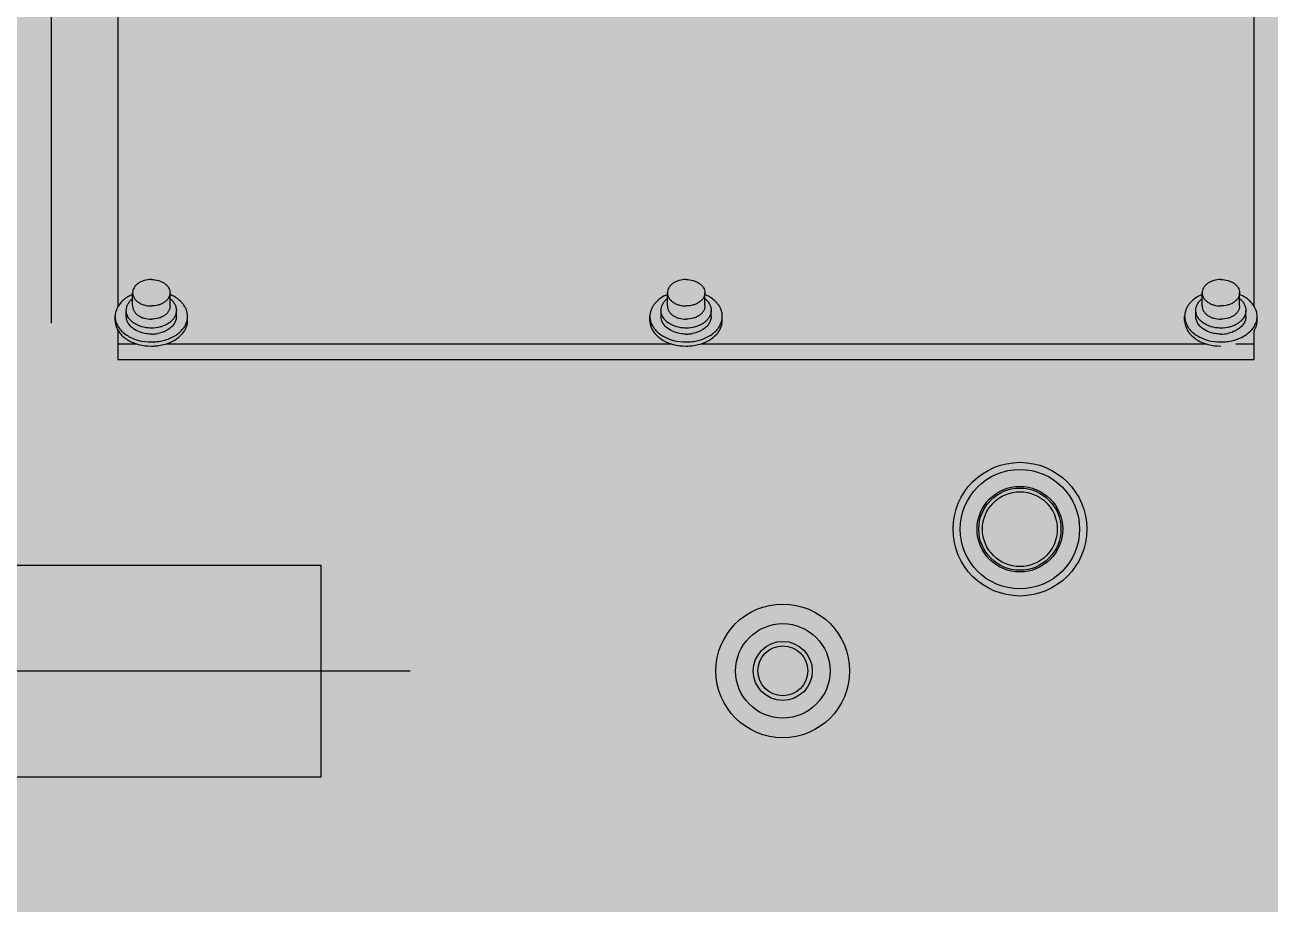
# Model space of a CAD drawing. Extents: x -18489 to 27370, y -8745 to 11880.
# Drawn here: x -16839.76 to -16804.31, y 1582.52 to 1607.55 of the extents above; entities that cross this region are included whole.
import ezdxf

# ---------------------------------------------------------------- set-up
doc = ezdxf.new("R2010")
doc.units = 0
doc.header["$LTSCALE"] = 100
for name, color, linetype in [('188K-SM-03-F10-MECH-EQ-Y2257103$0$0 Xref', 8, 'Continuous'), ('188K-SM-03-F10-MECH-EQ-Y2257103$0$M-EQU-FOUNDATION', 8, 'Continuous'), ('188K-SM-03-F10-MECH-EQ-Y2257103$0$Micron CUP L10 HVAC EQU$0$M-MECH-EQU', 136, 'Continuous'), ('188K-SM-03-F10-MECH-EQ-Y2257103$0$Micron CUP L10 HVAC EQU$0$M-PHASE1 AREA', 252, 'Continuous')]:
    doc.layers.add(name, color=color, linetype=linetype)
pattern_1 = [(50, (4473.52, 709.2), (54.6554, -4.78173), [5.715, -62.865]), (355, (4473.52, 709.2), (-10.57303, 57.31705), [4.572, -50.29218]), (100.45144, (4478.076, 708.8), (44.08237, 52.53533), [4.857, -53.42707]), (46.1842, (4473.52, 724.44), (81.32371, -12.6127), [8.5725, -94.2975]), (96.63556, (4480.3, 723.39), (71.22124, 74.22784), [7.2855, -80.14068]), (351.18415, (4473.52, 724.44), (71.22124, 74.22784), [6.858, -75.43792]), (21, (4481.14, 720.63), (45.48432, -30.67956), [5.715, -62.865]), (326, (4481.14, 720.63), (18.54061, 55.25639), [4.572, -50.292]), (71.45144, (4484.93, 718.07), (64.02493, 24.57683), [4.857, -53.42698]), (37.5, (4473.521, 709.2), (0.926581, 25.366512), [0, -49.6824, 0, -51.054, 0, -50.4825]), (7.5, (4473.52, 709.2), (20.0459, 30.054172), [0, -29.1084, 0, -48.5394, 0, -19.2405]), (327.5, (4456.529, 709.2), (40.677179, -1.718623), [0, -19.05, 0, -59.436, 0, -78.867]), (317.5, (4448.91, 709.2), (44.438754, 7.62795), [0, -24.765, 0, -39.4716, 0, -56.007])]

# ---------------------------------------------------------------- blocks, each defined once
blk = doc.blocks.new('188K-SM-03-F10-MECH-EQ-Y2257103$0$Micron CUP L10 HVAC EQU$0$A$C0c53ceb0')
at = {"layer": '188K-SM-03-F10-MECH-EQ-Y2257103$0$Micron CUP L10 HVAC EQU$0$M-PHASE1 AREA'}
for p, q in [((-6958.62096, 7015.24681), (-6958.62096, 6816.44824)), ((-6939.591, 7011.76126), (-6939.591, 6821.09999)), ((-6616.0818, 6821.09999), (-6616.0818, 7011.76126)), ((-6935.40442, 6821.29523), (-6935.40442, 6825.06297)), ((-6924.74764, 6821.29523), (-6924.74764, 6825.06297)), ((-6783.16479, 6821.29523), (-6783.16479, 6825.06297)), ((-6772.50802, 6821.29523), (-6772.50802, 6825.06297)), ((-6630.92517, 6821.29523), (-6630.92517, 6825.06297)), ((-6620.26839, 6821.29523), (-6620.26839, 6825.06297)), ((-6940.38392, 6817.16866), (-6940.38392, 6818.33486)), ((-6937.20592, 6818.33486), (-6937.20592, 6820.03932)), ((-6922.94614, 6818.33486), (-6922.94614, 6820.03932)), ((-6919.76814, 6817.16866), (-6919.76814, 6818.33486)), ((-6788.1443, 6817.16866), (-6788.1443, 6818.33486)), ((-6784.96629, 6818.33486), (-6784.96629, 6820.03932)), ((-6770.70651, 6818.33486), (-6770.70651, 6820.03932)), ((-6767.52851, 6817.16866), (-6767.52851, 6818.33486)), ((-6635.90467, 6817.16866), (-6635.90467, 6818.33486)), ((-6632.72667, 6818.33486), (-6632.72667, 6820.03932)), ((-6618.46689, 6818.33486), (-6618.46689, 6820.03932)), ((-6615.28889, 6817.16866), (-6615.28889, 6818.33486)), ((-6939.591, 6814.40353), (-6939.591, 6806.04486)), ((-6616.0818, 6806.04486), (-6616.0818, 6814.40353)), ((-6939.591, 6810.53026), (-6934.32665, 6810.53026)), ((-6925.8254, 6810.53026), (-6782.08703, 6810.53026)), ((-6773.58578, 6810.53026), (-6629.8474, 6810.53026)), ((-6621.34616, 6810.53026), (-6616.0818, 6810.53026)), ((-6939.591, 6806.04486), (-6616.0818, 6806.04486)), ((-6983.23339, 6747.54639), (-6881.73614, 6747.54639)), ((-6881.73614, 6687.28241), (-6881.73614, 6747.54639)), ((-8502.13966, 6717.4144), (-6856.36183, 6717.4144)), ((-6983.23339, 6687.28241), (-6881.73614, 6687.28241))]:
    blk.add_line(p, q, dxfattribs=at)
for centre, radius in [((-6682.8135, 6757.7568), 19.02995), ((-6682.8135, 6757.7568), 17.00009), ((-6682.8135, 6757.7568), 12.17917), ((-6682.8135, 6757.7568), 11.69708), ((-6682.8135, 6757.7568), 10.65677), ((-6750.30641, 6717.4133), 19.02995), ((-6750.30641, 6717.4133), 13.44783), ((-6750.30641, 6717.4133), 8.39855), ((-6750.30641, 6717.4133), 7.07914)]:
    blk.add_circle(centre, radius, dxfattribs=at)
for centre, radius, start, end in [((-6932.00504, 6821.01953), 5.50374, 222.7749544, 226.8486984), ((-6931.65624, 6821.40054), 6.02027, 226.9069085, 232.4938278), ((-6779.76542, 6821.01953), 5.50374, 222.7749544, 226.8486984), ((-6779.41661, 6821.40054), 6.02027, 226.9069085, 232.4938278), ((-6627.11955, 6821.47296), 6.11268, 229.0033146, 232.4800237), ((-6624.03501, 6821.42525), 6.05109, 307.5022766, 311.014385), ((-6930.07479, 6823.32365), 10.03038, 269.9929258, 276.1678883), ((-6930.05773, 6823.15526), 9.86114, 276.1744783, 277.1800614), ((-6930.0406, 6823.02754), 9.73227, 277.1739976, 280.0449696), ((-6928.60179, 6821.53513), 6.19155, 307.5258068, 308.9357053), ((-6777.83517, 6823.32365), 10.03038, 269.9929258, 276.1678883), ((-6777.81811, 6823.15526), 9.86114, 276.1744783, 277.1800614), ((-6777.80098, 6823.02754), 9.73227, 277.1739976, 280.0449696), ((-6776.36216, 6821.53513), 6.19155, 307.5258068, 308.9357053), ((-6625.5838, 6823.14751), 9.85425, 269.9245055, 281.54312)]:
    blk.add_arc(centre, radius, start, end, dxfattribs=at)
for points, knots in [([(-6930.07603, 6828.83071), (-6930.76241, 6828.83071), (-6931.78604, 6828.69257), (-6933.03162, 6828.22677), (-6933.84355, 6827.76134), (-6934.51454, 6827.19121), (-6935.01846, 6826.53513), (-6935.33261, 6825.81666), (-6935.4044, 6825.31035), (-6935.4044, 6825.06297)], [0, 0, 0, 0, 0.286788988, 0.423950674, 0.553971236, 0.675795026, 0.789521273, 0.896637404, 1, 1, 1, 1]), ([(-6930.07603, 6828.83071), (-6929.38965, 6828.83071), (-6928.36602, 6828.69257), (-6927.12044, 6828.22677), (-6926.30851, 6827.76134), (-6925.63752, 6827.19121), (-6925.1336, 6826.53513), (-6924.81945, 6825.81666), (-6924.74766, 6825.31035), (-6924.74766, 6825.06297)], [0, 0, 0, 0, 0.286788988, 0.423950674, 0.553971236, 0.675795026, 0.789521273, 0.896637404, 1, 1, 1, 1]), ([(-6777.8364, 6828.83071), (-6778.52279, 6828.83071), (-6779.54642, 6828.69257), (-6780.792, 6828.22677), (-6781.60392, 6827.76134), (-6782.27491, 6827.19121), (-6782.77883, 6826.53513), (-6783.09298, 6825.81666), (-6783.16477, 6825.31035), (-6783.16477, 6825.06297)], [0, 0, 0, 0, 0.286788988, 0.423950674, 0.553971236, 0.675795026, 0.789521273, 0.896637404, 1, 1, 1, 1]), ([(-6777.8364, 6828.83071), (-6777.15002, 6828.83071), (-6776.12639, 6828.69257), (-6774.88081, 6828.22677), (-6774.06888, 6827.76134), (-6773.3979, 6827.19121), (-6772.89397, 6826.53513), (-6772.57982, 6825.81666), (-6772.50803, 6825.31035), (-6772.50803, 6825.06297)], [0, 0, 0, 0, 0.286788988, 0.423950674, 0.553971236, 0.675795026, 0.789521273, 0.896637404, 1, 1, 1, 1]), ([(-6625.59678, 6828.83071), (-6626.28316, 6828.83071), (-6627.30679, 6828.69257), (-6628.55237, 6828.22677), (-6629.3643, 6827.76134), (-6630.03529, 6827.19121), (-6630.53921, 6826.53513), (-6630.85336, 6825.81666), (-6630.92515, 6825.31035), (-6630.92515, 6825.06297)], [0, 0, 0, 0, 0.286788988, 0.423950674, 0.553971236, 0.675795026, 0.789521273, 0.896637404, 1, 1, 1, 1]), ([(-6625.59678, 6828.83071), (-6624.9104, 6828.83071), (-6623.88677, 6828.69257), (-6622.64119, 6828.22677), (-6621.82926, 6827.76134), (-6621.15827, 6827.19121), (-6620.65435, 6826.53513), (-6620.3402, 6825.81666), (-6620.26841, 6825.31035), (-6620.26841, 6825.06297)], [0, 0, 0, 0, 0.286788988, 0.423950674, 0.553971236, 0.675795026, 0.789521273, 0.896637404, 1, 1, 1, 1]), ([(-6935.41276, 6824.57072), (-6935.87018, 6824.375), (-6936.74006, 6823.93578), (-6937.90814, 6823.12069), (-6938.8816, 6822.18316), (-6939.39708, 6821.47213), (-6939.61013, 6821.10555)], [0, 0, 0, 0, 0.269931631, 0.526826294, 0.769963352, 1, 1, 1, 1]), ([(-6935.4044, 6825.06297), (-6935.4044, 6824.81559), (-6935.33261, 6824.30928), (-6935.01846, 6823.59081), (-6934.51454, 6822.93473), (-6933.84355, 6822.3646), (-6933.03162, 6821.89916), (-6931.78604, 6821.43337), (-6930.76241, 6821.29523), (-6930.07603, 6821.29523)], [0, 0, 0, 0, 0.103362596, 0.210478727, 0.324204974, 0.446028764, 0.576049326, 0.713211012, 1, 1, 1, 1]), ([(-6924.74766, 6825.06297), (-6924.74766, 6824.81559), (-6924.81945, 6824.30928), (-6925.1336, 6823.59081), (-6925.63752, 6822.93473), (-6926.30851, 6822.3646), (-6927.12044, 6821.89916), (-6928.36602, 6821.43337), (-6929.38965, 6821.29523), (-6930.07603, 6821.29523)], [0, 0, 0, 0, 0.103362596, 0.210478727, 0.324204974, 0.446028764, 0.576049326, 0.713211012, 1, 1, 1, 1]), ([(-6919.76814, 6818.33486), (-6919.76814, 6818.64707), (-6919.82589, 6819.27793), (-6920.08319, 6820.20364), (-6920.50605, 6821.09671), (-6921.08626, 6821.94197), (-6921.81357, 6822.72623), (-6922.98539, 6823.69295), (-6924.01345, 6824.26014), (-6924.7393, 6824.57072)], [0, 0, 0, 0, 0.111041272, 0.223864441, 0.340057107, 0.460865279, 0.587115231, 0.719198405, 1, 1, 1, 1]), ([(-6783.17313, 6824.57072), (-6783.89898, 6824.26014), (-6784.92704, 6823.69295), (-6786.09886, 6822.72623), (-6786.82617, 6821.94197), (-6787.40638, 6821.09671), (-6787.82925, 6820.20364), (-6788.08654, 6819.27793), (-6788.1443, 6818.64707), (-6788.1443, 6818.33486)], [0, 0, 0, 0, 0.280801595, 0.412884769, 0.539134721, 0.659942893, 0.776135559, 0.888958728, 1, 1, 1, 1]), ([(-6783.16477, 6825.06297), (-6783.16477, 6824.81559), (-6783.09298, 6824.30928), (-6782.77883, 6823.59081), (-6782.27491, 6822.93473), (-6781.60392, 6822.3646), (-6780.792, 6821.89916), (-6779.54642, 6821.43337), (-6778.52279, 6821.29523), (-6777.8364, 6821.29523)], [0, 0, 0, 0, 0.103362596, 0.210478727, 0.324204974, 0.446028764, 0.576049326, 0.713211012, 1, 1, 1, 1]), ([(-6772.50803, 6825.06297), (-6772.50803, 6824.81559), (-6772.57982, 6824.30928), (-6772.89397, 6823.59081), (-6773.3979, 6822.93473), (-6774.06888, 6822.3646), (-6774.88081, 6821.89916), (-6776.12639, 6821.43337), (-6777.15002, 6821.29523), (-6777.8364, 6821.29523)], [0, 0, 0, 0, 0.103362596, 0.210478727, 0.324204974, 0.446028764, 0.576049326, 0.713211012, 1, 1, 1, 1]), ([(-6767.52851, 6818.33486), (-6767.52851, 6818.64707), (-6767.58626, 6819.27793), (-6767.84356, 6820.20364), (-6768.26642, 6821.09671), (-6768.84663, 6821.94197), (-6769.57395, 6822.72623), (-6770.74577, 6823.69295), (-6771.77383, 6824.26014), (-6772.49967, 6824.57072)], [0, 0, 0, 0, 0.111041272, 0.223864441, 0.340057107, 0.460865279, 0.587115231, 0.719198405, 1, 1, 1, 1]), ([(-6630.93351, 6824.57072), (-6631.65935, 6824.26014), (-6632.68742, 6823.69295), (-6633.85924, 6822.72623), (-6634.58655, 6821.94197), (-6635.16676, 6821.09671), (-6635.58962, 6820.20364), (-6635.84692, 6819.27793), (-6635.90467, 6818.64707), (-6635.90467, 6818.33486)], [0, 0, 0, 0, 0.280801595, 0.412884769, 0.539134721, 0.659942893, 0.776135559, 0.888958728, 1, 1, 1, 1]), ([(-6630.92515, 6825.06297), (-6630.92515, 6824.81559), (-6630.85336, 6824.30928), (-6630.53921, 6823.59081), (-6630.03529, 6822.93473), (-6629.3643, 6822.3646), (-6628.55237, 6821.89916), (-6627.30679, 6821.43337), (-6626.28316, 6821.29523), (-6625.59678, 6821.29523)], [0, 0, 0, 0, 0.103362596, 0.210478727, 0.324204974, 0.446028764, 0.576049326, 0.713211012, 1, 1, 1, 1]), ([(-6620.26841, 6825.06297), (-6620.26841, 6824.81559), (-6620.3402, 6824.30928), (-6620.65435, 6823.59081), (-6621.15827, 6822.93473), (-6621.82926, 6822.3646), (-6622.64119, 6821.89916), (-6623.88677, 6821.43337), (-6624.9104, 6821.29523), (-6625.59678, 6821.29523)], [0, 0, 0, 0, 0.103362596, 0.210478727, 0.324204974, 0.446028764, 0.576049326, 0.713211012, 1, 1, 1, 1]), ([(-6616.06268, 6821.10555), (-6616.27573, 6821.47213), (-6616.79121, 6822.18316), (-6617.76467, 6823.12069), (-6618.93275, 6823.93578), (-6619.80263, 6824.375), (-6620.26005, 6824.57072)], [0, 0, 0, 0, 0.230036648, 0.473173706, 0.730068369, 1, 1, 1, 1]), ([(-6939.61013, 6821.10555), (-6939.73558, 6820.8897), (-6939.95837, 6820.44802), (-6940.20296, 6819.75546), (-6940.35087, 6819.04882), (-6940.38392, 6818.5719), (-6940.38392, 6818.33486)], [0, 0, 0, 0, 0.257512723, 0.508724866, 0.755506666, 1, 1, 1, 1]), ([(-6937.2059, 6820.03932), (-6937.2059, 6820.34482), (-6937.12457, 6820.96811), (-6936.76676, 6821.86061), (-6936.18932, 6822.68744), (-6935.68828, 6823.16274), (-6935.41179, 6823.38333)], [0, 0, 0, 0, 0.233850718, 0.475004706, 0.729253262, 1, 1, 1, 1]), ([(-6935.4044, 6821.29523), (-6935.4044, 6821.04785), (-6935.33261, 6820.54154), (-6935.01846, 6819.82307), (-6934.51454, 6819.16699), (-6933.84355, 6818.59686), (-6933.03162, 6818.13143), (-6931.78604, 6817.66563), (-6930.76241, 6817.52749), (-6930.07603, 6817.52749)], [0, 0, 0, 0, 0.103362596, 0.210478727, 0.324204974, 0.446028764, 0.576049326, 0.713211012, 1, 1, 1, 1]), ([(-6924.74766, 6821.29523), (-6924.74766, 6821.04785), (-6924.81945, 6820.54154), (-6925.1336, 6819.82307), (-6925.63752, 6819.16699), (-6926.30851, 6818.59686), (-6927.12044, 6818.13143), (-6928.36602, 6817.66563), (-6929.38965, 6817.52749), (-6930.07603, 6817.52749)], [0, 0, 0, 0, 0.103362596, 0.210478727, 0.324204974, 0.446028764, 0.576049326, 0.713211012, 1, 1, 1, 1]), ([(-6924.74026, 6823.38333), (-6924.46377, 6823.16274), (-6923.96274, 6822.68744), (-6923.3853, 6821.86061), (-6923.02749, 6820.96811), (-6922.94615, 6820.34482), (-6922.94615, 6820.03932)], [0, 0, 0, 0, 0.270746738, 0.524995294, 0.766149282, 1, 1, 1, 1]), ([(-6784.96628, 6820.03932), (-6784.96628, 6820.34482), (-6784.88495, 6820.96811), (-6784.52713, 6821.86061), (-6783.94969, 6822.68744), (-6783.44866, 6823.16274), (-6783.17217, 6823.38333)], [0, 0, 0, 0, 0.233850718, 0.475004706, 0.729253262, 1, 1, 1, 1]), ([(-6783.16477, 6821.29523), (-6783.16477, 6821.04785), (-6783.09298, 6820.54154), (-6782.77883, 6819.82307), (-6782.27491, 6819.16699), (-6781.60392, 6818.59686), (-6780.792, 6818.13143), (-6779.54642, 6817.66563), (-6778.52279, 6817.52749), (-6777.8364, 6817.52749)], [0, 0, 0, 0, 0.103362596, 0.210478727, 0.324204974, 0.446028764, 0.576049326, 0.713211012, 1, 1, 1, 1]), ([(-6772.50803, 6821.29523), (-6772.50803, 6821.04785), (-6772.57982, 6820.54154), (-6772.89397, 6819.82307), (-6773.3979, 6819.16699), (-6774.06888, 6818.59686), (-6774.88081, 6818.13143), (-6776.12639, 6817.66563), (-6777.15002, 6817.52749), (-6777.8364, 6817.52749)], [0, 0, 0, 0, 0.103362596, 0.210478727, 0.324204974, 0.446028764, 0.576049326, 0.713211012, 1, 1, 1, 1]), ([(-6772.50064, 6823.38333), (-6772.22415, 6823.16274), (-6771.72311, 6822.68744), (-6771.14568, 6821.86061), (-6770.78786, 6820.96811), (-6770.70653, 6820.34482), (-6770.70653, 6820.03932)], [0, 0, 0, 0, 0.270746738, 0.524995294, 0.766149282, 1, 1, 1, 1]), ([(-6632.72665, 6820.03932), (-6632.72665, 6820.34482), (-6632.64532, 6820.96811), (-6632.28751, 6821.86061), (-6631.71007, 6822.68744), (-6631.20903, 6823.16274), (-6630.93254, 6823.38333)], [0, 0, 0, 0, 0.233850718, 0.475004706, 0.729253262, 1, 1, 1, 1]), ([(-6630.92515, 6821.29523), (-6630.92515, 6821.04785), (-6630.85336, 6820.54154), (-6630.53921, 6819.82307), (-6630.03529, 6819.16699), (-6629.3643, 6818.59686), (-6628.55237, 6818.13143), (-6627.30679, 6817.66563), (-6626.28316, 6817.52749), (-6625.59678, 6817.52749)], [0, 0, 0, 0, 0.103362596, 0.210478727, 0.324204974, 0.446028764, 0.576049326, 0.713211012, 1, 1, 1, 1]), ([(-6620.26841, 6821.29523), (-6620.26841, 6821.04785), (-6620.3402, 6820.54154), (-6620.65435, 6819.82307), (-6621.15827, 6819.16699), (-6621.82926, 6818.59686), (-6622.64119, 6818.13143), (-6623.88677, 6817.66563), (-6624.9104, 6817.52749), (-6625.59678, 6817.52749)], [0, 0, 0, 0, 0.103362596, 0.210478727, 0.324204974, 0.446028764, 0.576049326, 0.713211012, 1, 1, 1, 1]), ([(-6620.26101, 6823.38333), (-6619.98453, 6823.16274), (-6619.48349, 6822.68744), (-6618.90605, 6821.86061), (-6618.54824, 6820.96811), (-6618.4669, 6820.34482), (-6618.4669, 6820.03932)], [0, 0, 0, 0, 0.270746738, 0.524995294, 0.766149282, 1, 1, 1, 1]), ([(-6615.28889, 6818.33486), (-6615.28889, 6818.5719), (-6615.32194, 6819.04882), (-6615.46984, 6819.75546), (-6615.71444, 6820.44802), (-6615.93723, 6820.8897), (-6616.06268, 6821.10555)], [0, 0, 0, 0, 0.244493334, 0.491275134, 0.742487277, 1, 1, 1, 1]), ([(-6940.38392, 6818.33486), (-6940.38392, 6818.09783), (-6940.35087, 6817.6209), (-6940.20296, 6816.91427), (-6939.95837, 6816.2217), (-6939.73558, 6815.78003), (-6939.61013, 6815.56418)], [0, 0, 0, 0, 0.244493334, 0.491275134, 0.742487277, 1, 1, 1, 1]), ([(-6940.38392, 6817.16866), (-6940.38392, 6816.93162), (-6940.35087, 6816.4547), (-6940.20296, 6815.74806), (-6939.95837, 6815.0555), (-6939.73558, 6814.61382), (-6939.61013, 6814.39797)], [0, 0, 0, 0, 0.244493334, 0.491275134, 0.742487277, 1, 1, 1, 1]), ([(-6936.04493, 6817.28183), (-6936.22815, 6817.48013), (-6936.5573, 6817.89615), (-6936.92811, 6818.5828), (-6937.15486, 6819.30229), (-6937.2059, 6819.79576), (-6937.2059, 6820.03932)], [0, 0, 0, 0, 0.264767003, 0.517467871, 0.761153089, 1, 1, 1, 1]), ([(-6934.84955, 6814.58996), (-6935.20575, 6814.81699), (-6935.85539, 6815.31969), (-6936.61766, 6816.23769), (-6937.09607, 6817.25725), (-6937.2059, 6817.98184), (-6937.2059, 6818.33486)], [0, 0, 0, 0, 0.27510598, 0.530746196, 0.770079369, 1, 1, 1, 1]), ([(-6925.30724, 6811.87301), (-6924.50836, 6812.1678), (-6923.37108, 6812.72583), (-6922.06487, 6813.71254), (-6921.25111, 6814.52477), (-6920.59973, 6815.40955), (-6920.12367, 6816.3515), (-6919.83339, 6817.33269), (-6919.76814, 6818.00337), (-6919.76814, 6818.33486)], [0, 0, 0, 0, 0.282453329, 0.415182561, 0.541745185, 0.662447936, 0.77810747, 0.890044774, 1, 1, 1, 1]), ([(-6925.30724, 6810.70681), (-6924.50836, 6811.0016), (-6923.37108, 6811.55963), (-6922.06487, 6812.54633), (-6921.25111, 6813.35856), (-6920.59973, 6814.24334), (-6920.12367, 6815.18529), (-6919.83339, 6816.16649), (-6919.76814, 6816.83717), (-6919.76814, 6817.16866)], [0, 0, 0, 0, 0.282453329, 0.415182561, 0.541745185, 0.662447936, 0.77810747, 0.890044774, 1, 1, 1, 1]), ([(-6922.94615, 6818.33486), (-6922.94615, 6817.98184), (-6923.05598, 6817.25725), (-6923.5344, 6816.23769), (-6924.29667, 6815.31969), (-6924.9463, 6814.81699), (-6925.30251, 6814.58996)], [0, 0, 0, 0, 0.229920631, 0.469253804, 0.72489402, 1, 1, 1, 1]), ([(-6922.94615, 6820.03932), (-6922.94615, 6819.73646), (-6923.02603, 6819.11879), (-6923.37762, 6818.23355), (-6923.94537, 6817.41226), (-6924.4385, 6816.93898), (-6924.71072, 6816.71902)], [0, 0, 0, 0, 0.234069694, 0.475329886, 0.729505668, 1, 1, 1, 1]), ([(-6788.1443, 6818.33486), (-6788.1443, 6818.00337), (-6788.07904, 6817.33269), (-6787.78876, 6816.3515), (-6787.3127, 6815.40955), (-6786.66132, 6814.52477), (-6785.84756, 6813.71254), (-6784.54136, 6812.72583), (-6783.40407, 6812.1678), (-6782.6052, 6811.87301)], [0, 0, 0, 0, 0.109955226, 0.22189253, 0.337552064, 0.458254815, 0.584817439, 0.717546671, 1, 1, 1, 1]), ([(-6788.1443, 6817.16866), (-6788.1443, 6816.83717), (-6788.07904, 6816.16649), (-6787.78876, 6815.18529), (-6787.3127, 6814.24334), (-6786.66132, 6813.35856), (-6785.84756, 6812.54633), (-6784.54136, 6811.55963), (-6783.40407, 6811.0016), (-6782.6052, 6810.70681)], [0, 0, 0, 0, 0.109955226, 0.22189253, 0.337552064, 0.458254815, 0.584817439, 0.717546671, 1, 1, 1, 1]), ([(-6783.80531, 6817.28183), (-6783.98853, 6817.48013), (-6784.31768, 6817.89615), (-6784.68848, 6818.5828), (-6784.91523, 6819.30229), (-6784.96628, 6819.79576), (-6784.96628, 6820.03932)], [0, 0, 0, 0, 0.264767003, 0.517467871, 0.761153089, 1, 1, 1, 1]), ([(-6782.60992, 6814.58996), (-6782.96613, 6814.81699), (-6783.61576, 6815.31969), (-6784.37803, 6816.23769), (-6784.85645, 6817.25725), (-6784.96628, 6817.98184), (-6784.96628, 6818.33486)], [0, 0, 0, 0, 0.27510598, 0.530746196, 0.770079369, 1, 1, 1, 1]), ([(-6773.06761, 6811.87301), (-6772.26873, 6812.1678), (-6771.13145, 6812.72583), (-6769.82525, 6813.71254), (-6769.01149, 6814.52477), (-6768.36011, 6815.40955), (-6767.88404, 6816.3515), (-6767.59376, 6817.33269), (-6767.52851, 6818.00337), (-6767.52851, 6818.33486)], [0, 0, 0, 0, 0.282453329, 0.415182561, 0.541745185, 0.662447936, 0.77810747, 0.890044774, 1, 1, 1, 1]), ([(-6773.06761, 6810.70681), (-6772.26873, 6811.0016), (-6771.13145, 6811.55963), (-6769.82525, 6812.54633), (-6769.01149, 6813.35856), (-6768.36011, 6814.24334), (-6767.88404, 6815.18529), (-6767.59376, 6816.16649), (-6767.52851, 6816.83717), (-6767.52851, 6817.16866)], [0, 0, 0, 0, 0.282453329, 0.415182561, 0.541745185, 0.662447936, 0.77810747, 0.890044774, 1, 1, 1, 1]), ([(-6770.70653, 6818.33486), (-6770.70653, 6817.98184), (-6770.81636, 6817.25725), (-6771.29477, 6816.23769), (-6772.05704, 6815.31969), (-6772.70668, 6814.81699), (-6773.06288, 6814.58996)], [0, 0, 0, 0, 0.229920631, 0.469253804, 0.72489402, 1, 1, 1, 1]), ([(-6770.70653, 6820.03932), (-6770.70653, 6819.73646), (-6770.78641, 6819.11879), (-6771.13799, 6818.23355), (-6771.70575, 6817.41226), (-6772.19887, 6816.93898), (-6772.4711, 6816.71902)], [0, 0, 0, 0, 0.234069694, 0.475329886, 0.729505668, 1, 1, 1, 1]), ([(-6635.90467, 6818.33486), (-6635.90467, 6818.00337), (-6635.83942, 6817.33269), (-6635.54914, 6816.3515), (-6635.07307, 6815.40955), (-6634.4217, 6814.52477), (-6633.60794, 6813.71254), (-6632.30173, 6812.72583), (-6631.16445, 6812.1678), (-6630.36557, 6811.87301)], [0, 0, 0, 0, 0.109955226, 0.22189253, 0.337552064, 0.458254815, 0.584817439, 0.717546671, 1, 1, 1, 1]), ([(-6635.90467, 6817.16866), (-6635.90467, 6816.83717), (-6635.83942, 6816.16649), (-6635.54914, 6815.18529), (-6635.07307, 6814.24334), (-6634.4217, 6813.35856), (-6633.60794, 6812.54633), (-6632.30173, 6811.55963), (-6631.16445, 6811.0016), (-6630.36557, 6810.70681)], [0, 0, 0, 0, 0.109955226, 0.22189253, 0.337552064, 0.458254815, 0.584817439, 0.717546671, 1, 1, 1, 1]), ([(-6631.56568, 6817.28183), (-6631.74891, 6817.48013), (-6632.07805, 6817.89615), (-6632.44886, 6818.5828), (-6632.67561, 6819.30229), (-6632.72665, 6819.79576), (-6632.72665, 6820.03932)], [0, 0, 0, 0, 0.264767003, 0.517467871, 0.761153089, 1, 1, 1, 1]), ([(-6630.3703, 6814.58996), (-6630.7265, 6814.81699), (-6631.37614, 6815.31969), (-6632.13841, 6816.23769), (-6632.61682, 6817.25725), (-6632.72665, 6817.98184), (-6632.72665, 6818.33486)], [0, 0, 0, 0, 0.27510598, 0.530746196, 0.770079369, 1, 1, 1, 1]), ([(-6631.12957, 6816.85943), (-6631.16828, 6816.89311), (-6631.31926, 6817.02796), (-6631.46313, 6817.17083), (-6631.56568, 6817.28183)], [0, 0, 0, 0, 0.253488751, 1, 1, 1, 1]), ([(-6618.4669, 6818.33486), (-6618.4669, 6817.98184), (-6618.57673, 6817.25725), (-6619.05515, 6816.23769), (-6619.81742, 6815.31969), (-6620.46705, 6814.81699), (-6620.82326, 6814.58996)], [0, 0, 0, 0, 0.229920631, 0.469253804, 0.72489402, 1, 1, 1, 1]), ([(-6619.62788, 6817.28183), (-6619.66176, 6817.24516), (-6619.80124, 6817.09843), (-6619.94893, 6816.95953), (-6620.06399, 6816.85943)], [0, 0, 0, 0, 0.246618863, 1, 1, 1, 1]), ([(-6618.4669, 6820.03932), (-6618.4669, 6819.79576), (-6618.51795, 6819.30229), (-6618.7447, 6818.5828), (-6619.11551, 6817.89615), (-6619.44465, 6817.48013), (-6619.62788, 6817.28183)], [0, 0, 0, 0, 0.238846911, 0.482532129, 0.735232997, 1, 1, 1, 1]), ([(-6616.06268, 6815.56418), (-6615.93723, 6815.78003), (-6615.71444, 6816.2217), (-6615.46984, 6816.91427), (-6615.32194, 6817.6209), (-6615.28889, 6818.09783), (-6615.28889, 6818.33486)], [0, 0, 0, 0, 0.257512723, 0.508724866, 0.755506666, 1, 1, 1, 1]), ([(-6616.06268, 6814.39797), (-6615.93723, 6814.61382), (-6615.71444, 6815.0555), (-6615.46984, 6815.74806), (-6615.32194, 6816.4547), (-6615.28889, 6816.93162), (-6615.28889, 6817.16866)], [0, 0, 0, 0, 0.257512723, 0.508724866, 0.755506666, 1, 1, 1, 1]), ([(-6939.61013, 6815.56418), (-6939.37535, 6815.1602), (-6938.7968, 6814.37917), (-6937.69101, 6813.36755), (-6936.35769, 6812.5092), (-6935.36572, 6812.06523), (-6934.84482, 6811.87301)], [0, 0, 0, 0, 0.228329103, 0.471045062, 0.728675928, 1, 1, 1, 1]), ([(-6939.61013, 6814.39797), (-6939.37535, 6813.994), (-6938.7968, 6813.21297), (-6937.69101, 6812.20135), (-6936.35769, 6811.343), (-6935.36572, 6810.89902), (-6934.84482, 6810.70681)], [0, 0, 0, 0, 0.228329103, 0.471045062, 0.728675928, 1, 1, 1, 1]), ([(-6933.46424, 6815.60336), (-6933.63576, 6815.66887), (-6934.28849, 6815.94286), (-6934.90585, 6816.30534), (-6935.32166, 6816.62474)], [0, 0, 0, 0, 0.259357224, 1, 1, 1, 1]), ([(-6932.30956, 6813.54703), (-6932.54153, 6813.60114), (-6933.42652, 6813.84345), (-6934.2766, 6814.22479), (-6934.84955, 6814.58996)], [0, 0, 0, 0, 0.25958004, 1, 1, 1, 1]), ([(-6930.07603, 6814.99772), (-6930.36975, 6814.99772), (-6931.51964, 6815.04785), (-6932.66357, 6815.2976), (-6933.46424, 6815.60336)], [0, 0, 0, 0, 0.255236185, 1, 1, 1, 1]), ([(-6930.07603, 6813.29327), (-6930.26514, 6813.29327), (-6931.01517, 6813.31441), (-6931.76313, 6813.41957), (-6932.30956, 6813.54703)], [0, 0, 0, 0, 0.252084477, 1, 1, 1, 1]), ([(-6926.68782, 6815.60336), (-6926.95013, 6815.50319), (-6928.04537, 6815.14637), (-6929.20592, 6814.99772), (-6930.07603, 6814.99772)], [0, 0, 0, 0, 0.243974103, 1, 1, 1, 1]), ([(-6925.30251, 6814.58996), (-6925.5219, 6814.45013), (-6926.47139, 6813.91784), (-6927.5289, 6813.58871), (-6928.34309, 6813.44445)], [0, 0, 0, 0, 0.239330495, 1, 1, 1, 1]), ([(-6924.8304, 6816.62474), (-6924.96565, 6816.52085), (-6925.54462, 6816.1125), (-6926.18574, 6815.7951), (-6926.68782, 6815.60336)], [0, 0, 0, 0, 0.24089007, 1, 1, 1, 1]), ([(-6781.22462, 6815.60336), (-6781.39614, 6815.66887), (-6782.04887, 6815.94286), (-6782.66622, 6816.30534), (-6783.08203, 6816.62474)], [0, 0, 0, 0, 0.259357224, 1, 1, 1, 1]), ([(-6780.06994, 6813.54703), (-6780.30191, 6813.60114), (-6781.1869, 6813.84345), (-6782.03697, 6814.22479), (-6782.60992, 6814.58996)], [0, 0, 0, 0, 0.25958004, 1, 1, 1, 1]), ([(-6777.8364, 6814.99772), (-6778.13013, 6814.99772), (-6779.28002, 6815.04785), (-6780.42395, 6815.2976), (-6781.22462, 6815.60336)], [0, 0, 0, 0, 0.255236185, 1, 1, 1, 1]), ([(-6777.8364, 6813.29327), (-6778.02552, 6813.29327), (-6778.77554, 6813.31441), (-6779.52351, 6813.41957), (-6780.06994, 6813.54703)], [0, 0, 0, 0, 0.252084477, 1, 1, 1, 1]), ([(-6774.44819, 6815.60336), (-6774.7105, 6815.50319), (-6775.80575, 6815.14637), (-6776.9663, 6814.99772), (-6777.8364, 6814.99772)], [0, 0, 0, 0, 0.243974103, 1, 1, 1, 1]), ([(-6773.06288, 6814.58996), (-6773.28227, 6814.45013), (-6774.23177, 6813.91784), (-6775.28927, 6813.58871), (-6776.10347, 6813.44445)], [0, 0, 0, 0, 0.239330495, 1, 1, 1, 1]), ([(-6772.59077, 6816.62474), (-6772.72603, 6816.52085), (-6773.30499, 6816.1125), (-6773.94611, 6815.7951), (-6774.44819, 6815.60336)], [0, 0, 0, 0, 0.24089007, 1, 1, 1, 1]), ([(-6628.98499, 6815.60336), (-6629.15652, 6815.66887), (-6629.80924, 6815.94286), (-6630.4266, 6816.30534), (-6630.84241, 6816.62474)], [0, 0, 0, 0, 0.259357224, 1, 1, 1, 1]), ([(-6627.58165, 6813.49257), (-6627.83691, 6813.54488), (-6628.80928, 6813.78607), (-6629.74511, 6814.19149), (-6630.3703, 6814.58996)], [0, 0, 0, 0, 0.26006325, 1, 1, 1, 1]), ([(-6625.59678, 6814.99772), (-6625.8905, 6814.99772), (-6627.0404, 6815.04785), (-6628.18433, 6815.2976), (-6628.98499, 6815.60336)], [0, 0, 0, 0, 0.255236185, 1, 1, 1, 1]), ([(-6625.59678, 6813.29327), (-6625.76423, 6813.29327), (-6626.42969, 6813.30989), (-6627.09367, 6813.39256), (-6627.58165, 6813.49257)], [0, 0, 0, 0, 0.251592862, 1, 1, 1, 1]), ([(-6622.20857, 6815.60336), (-6622.47088, 6815.50319), (-6623.56612, 6815.14637), (-6624.72667, 6814.99772), (-6625.59678, 6814.99772)], [0, 0, 0, 0, 0.243974103, 1, 1, 1, 1]), ([(-6620.82326, 6814.58996), (-6621.02593, 6814.46079), (-6621.89895, 6813.96644), (-6622.86564, 6813.64551), (-6623.61191, 6813.49257)], [0, 0, 0, 0, 0.239828746, 1, 1, 1, 1]), ([(-6620.35115, 6816.62474), (-6620.4864, 6816.52085), (-6621.06537, 6816.1125), (-6621.70649, 6815.7951), (-6622.20857, 6815.60336)], [0, 0, 0, 0, 0.24089007, 1, 1, 1, 1]), ([(-6620.82799, 6811.87301), (-6620.30709, 6812.06523), (-6619.31512, 6812.5092), (-6617.98179, 6813.36755), (-6616.87601, 6814.37917), (-6616.29746, 6815.1602), (-6616.06268, 6815.56418)], [0, 0, 0, 0, 0.271324072, 0.528954938, 0.771670897, 1, 1, 1, 1]), ([(-6934.84482, 6811.87301), (-6934.47397, 6811.73616), (-6932.92955, 6811.24924), (-6931.29879, 6811.04608), (-6930.07603, 6811.04608)], [0, 0, 0, 0, 0.244303598, 1, 1, 1, 1]), ([(-6934.84482, 6810.70681), (-6934.47397, 6810.56996), (-6932.92955, 6810.08304), (-6931.29879, 6809.87988), (-6930.07603, 6809.87988)], [0, 0, 0, 0, 0.244303598, 1, 1, 1, 1]), ([(-6930.07603, 6811.04608), (-6929.66353, 6811.04608), (-6928.04676, 6811.11453), (-6926.43812, 6811.4557), (-6925.30724, 6811.87301)], [0, 0, 0, 0, 0.254957247, 1, 1, 1, 1]), ([(-6930.07603, 6809.87988), (-6929.66353, 6809.87988), (-6928.04676, 6809.94832), (-6926.43812, 6810.2895), (-6925.30724, 6810.70681)], [0, 0, 0, 0, 0.254957247, 1, 1, 1, 1]), ([(-6782.6052, 6811.87301), (-6782.23434, 6811.73616), (-6780.68992, 6811.24924), (-6779.05917, 6811.04608), (-6777.8364, 6811.04608)], [0, 0, 0, 0, 0.244303598, 1, 1, 1, 1]), ([(-6782.6052, 6810.70681), (-6782.23434, 6810.56996), (-6780.68992, 6810.08304), (-6779.05917, 6809.87988), (-6777.8364, 6809.87988)], [0, 0, 0, 0, 0.244303598, 1, 1, 1, 1]), ([(-6777.8364, 6811.04608), (-6777.4239, 6811.04608), (-6775.80714, 6811.11453), (-6774.1985, 6811.4557), (-6773.06761, 6811.87301)], [0, 0, 0, 0, 0.254957247, 1, 1, 1, 1]), ([(-6777.8364, 6809.87988), (-6777.4239, 6809.87988), (-6775.80714, 6809.94832), (-6774.1985, 6810.2895), (-6773.06761, 6810.70681)], [0, 0, 0, 0, 0.254957247, 1, 1, 1, 1]), ([(-6630.36557, 6811.87301), (-6629.99472, 6811.73616), (-6628.4503, 6811.24924), (-6626.81954, 6811.04608), (-6625.59678, 6811.04608)], [0, 0, 0, 0, 0.244303598, 1, 1, 1, 1]), ([(-6630.36557, 6810.70681), (-6629.99472, 6810.56996), (-6628.4503, 6810.08304), (-6626.81954, 6809.87988), (-6625.59678, 6809.87988)], [0, 0, 0, 0, 0.244303598, 1, 1, 1, 1]), ([(-6625.59678, 6811.04608), (-6625.18428, 6811.04608), (-6623.56751, 6811.11453), (-6621.95887, 6811.4557), (-6620.82799, 6811.87301)], [0, 0, 0, 0, 0.254957247, 1, 1, 1, 1])]:
    blk.add_open_spline(points, degree=3, knots=knots, dxfattribs=at)
blk = doc.blocks.new('188K-SM-03-F10-MECH-EQ-Y2257103$0$Micron CUP L10 HVAC EQU')
at = {"layer": '188K-SM-03-F10-MECH-EQ-Y2257103$0$Micron CUP L10 HVAC EQU$0$M-MECH-EQU'}
blk.add_blockref('188K-SM-03-F10-MECH-EQ-Y2257103$0$Micron CUP L10 HVAC EQU$0$A$C0c53ceb0', (-206166.7, 2082.18), dxfattribs=at)
blk = doc.blocks.new('188K-SM-03-F10-MECH-EQ-Y2257103')
at = {"layer": '188K-SM-03-F10-MECH-EQ-Y2257103$0$M-EQU-FOUNDATION'}
h = blk.add_hatch(dxfattribs=at)
h.set_pattern_fill('AR-CONC', color=256, scale=0.3)
h.set_pattern_definition(pattern_1)
h.paths.add_polyline_path([(-17043.149, 4192.459), (-16393.149, 4192.459), (-16393.149, 1372.459), (-17043.149, 1372.459)], flags=16)
h.paths.add_polyline_path([(-17048.149, 4197.459), (-16388.149, 4197.459), (-16388.149, 1367.459), (-17048.149, 1367.459)])
h = blk.add_hatch(dxfattribs=at)
h.set_pattern_fill('AR-CONC', color=256, scale=0.3)
h.set_pattern_definition(pattern_1)
h.paths.add_polyline_path([(-17033.149, 4182.459), (-16403.149, 4182.459), (-16403.149, 1382.459), (-17033.149, 1382.459)])
at = {"layer": '188K-SM-03-F10-MECH-EQ-Y2257103$0$0 Xref', "xscale": 0.1, "yscale": 0.1, "zscale": 0.1}
blk.add_blockref('188K-SM-03-F10-MECH-EQ-Y2257103$0$Micron CUP L10 HVAC EQU', (4473.521, 709.199), dxfattribs=at)

msp = doc.modelspace()

# ---------------------------------------------------------------- block references
msp.add_blockref('188K-SM-03-F10-MECH-EQ-Y2257103', (0, 0))

doc.saveas('drawing.dxf')
